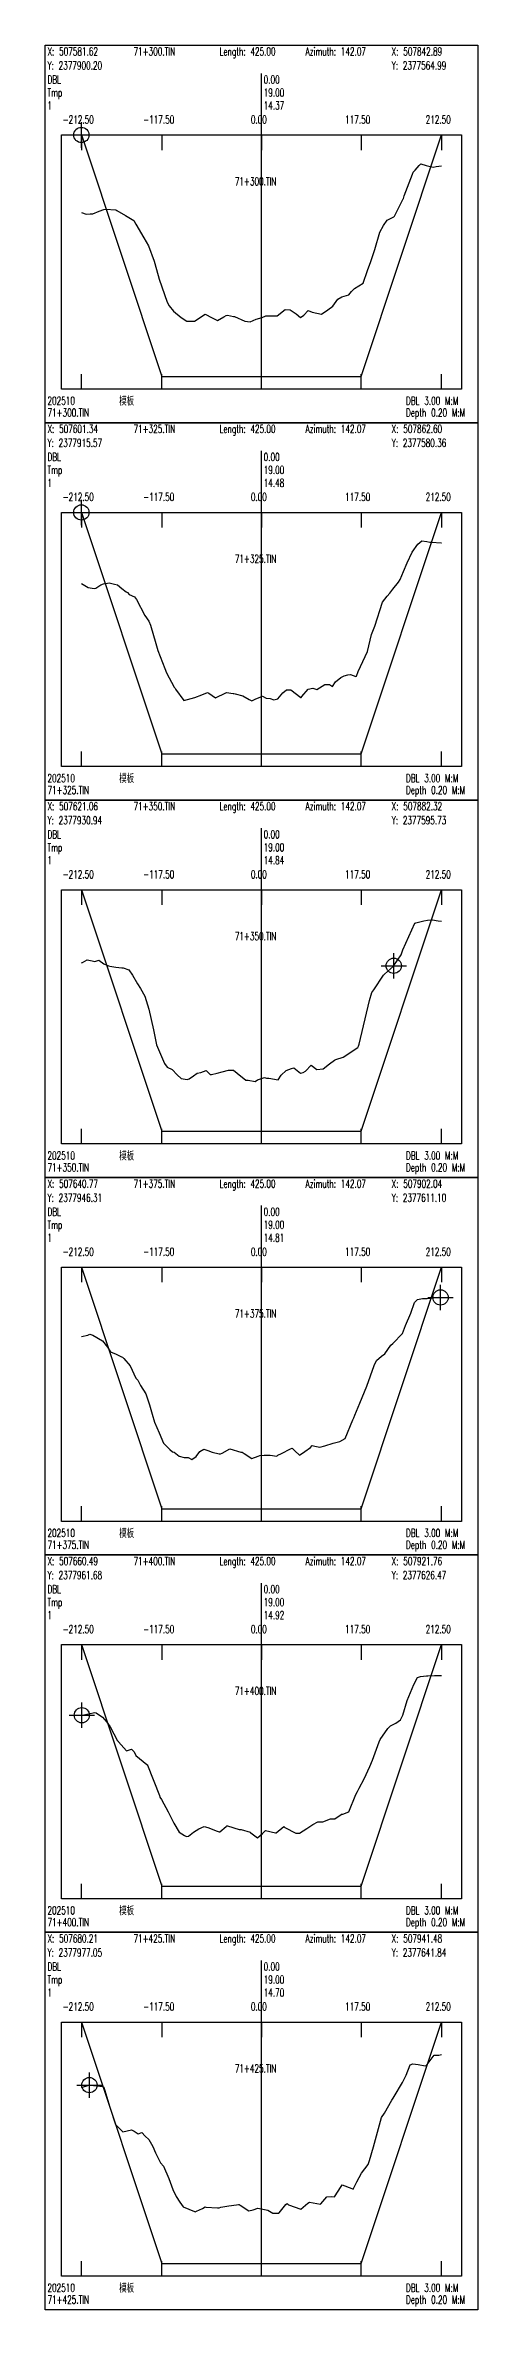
# Model space of a CAD drawing. Extents: x 1 to 194, y -24202 to 0.
# Drawn here: x 1 to 171, y -21974 to -21084 of the extents above; entities that cross this region are included whole.
import ezdxf

# ---------------------------------------------------------------- set-up
doc = ezdxf.new("R2010")
doc.units = 0
doc.header["$MEASUREMENT"] = 0
doc.layers.add('LABELS', color=7, linetype='Continuous')
doc.layers.add('XSECTION', color=7, linetype='Continuous')
doc.styles.get("Standard").update_dxf_attribs({"font": 'txt.shx'})

msp = doc.modelspace()

# ---------------------------------------------------------------- linework, layer by layer
at = {"color": 1}
for p, q in [((10.17, -21118.89), (20.17, -21118.89)), ((15.17, -21123.89), (15.17, -21113.89)), ((15.17, -21272.37), (15.17, -21262.37)), ((10.17, -21267.37), (20.17, -21267.37)), ((137.99, -21450.73), (137.99, -21440.73)), ((132.99, -21445.73), (142.99, -21445.73)), ((151.39, -21576.22), (161.39, -21576.22)), ((156.39, -21581.22), (156.39, -21571.22)), ((15.36, -21745.59), (15.36, -21735.59)), ((10.36, -21740.59), (20.36, -21740.59)), ((13.33, -21886.08), (23.33, -21886.08)), ((18.33, -21891.08), (18.33, -21881.08))]:
    msp.add_line(p, q, dxfattribs=at)
for centre in [(15.17, -21118.89), (15.17, -21267.37), (137.99, -21445.73), (156.39, -21576.22), (15.36, -21740.59), (18.33, -21886.08)]:
    msp.add_circle(centre, 3, dxfattribs=at)
at = {"layer": 'XSECTION', "color": 0, "linetype": 'Continuous'}
for points in [[(1, -21083.6), (171, -21083.6), (171, -21232.07), (1, -21232.07), (1, -21083.6)], [(86, -21218.89), (86, -21094.65)], [(86, -21218.89), (86, -21094.65)], [(7.3, -21118.89), (164.7, -21118.89), (164.7, -21218.89), (7.3, -21218.89), (7.3, -21118.89)], [(15.17, -21118.89), (15.17, -21124.83)], [(15.17, -21118.89), (46.83, -21213.89)], [(15.17, -21118.89), (46.83, -21213.89)], [(46.83, -21118.89), (46.83, -21124.83)], [(86, -21118.89), (86, -21124.83)], [(125.17, -21118.89), (125.17, -21124.83)], [(125.17, -21213.89), (156.83, -21118.89)], [(125.17, -21213.89), (156.83, -21118.89)], [(156.83, -21118.89), (156.83, -21124.83)], [(15.17, -21218.89), (15.17, -21212.95)], [(46.83, -21218.89), (46.83, -21212.95)], [(46.83, -21213.89), (86, -21213.89)], [(46.83, -21213.89), (46.83, -21213.89)], [(46.83, -21213.89), (86, -21213.89)], [(86, -21218.89), (86, -21212.95)], [(86, -21213.89), (125.17, -21213.89)], [(86, -21213.89), (125.17, -21213.89)], [(125.17, -21218.89), (125.17, -21212.95)], [(125.17, -21213.89), (125.17, -21213.89)], [(156.83, -21218.89), (156.83, -21212.95)], [(1, -21232.08), (171, -21232.08), (171, -21380.54), (1, -21380.54), (1, -21232.08)], [(86, -21367.37), (86, -21243.13)], [(86, -21367.37), (86, -21243.13)], [(7.3, -21267.37), (164.7, -21267.37), (164.7, -21367.37), (7.3, -21367.37), (7.3, -21267.37)], [(15.17, -21267.37), (15.17, -21273.3)], [(15.17, -21267.37), (46.83, -21362.37)], [(15.17, -21267.37), (46.83, -21362.37)], [(46.83, -21267.37), (46.83, -21273.3)], [(86, -21267.37), (86, -21273.3)], [(125.17, -21267.37), (125.17, -21273.3)], [(125.17, -21362.37), (156.83, -21267.37)], [(125.17, -21362.37), (156.83, -21267.37)], [(156.83, -21267.37), (156.83, -21273.3)], [(15.17, -21367.37), (15.17, -21361.43)], [(46.83, -21367.37), (46.83, -21361.43)], [(46.83, -21362.37), (86, -21362.37)], [(46.83, -21362.37), (46.83, -21362.37)], [(46.83, -21362.37), (86, -21362.37)], [(86, -21367.37), (86, -21361.43)], [(86, -21362.37), (125.17, -21362.37)], [(86, -21362.37), (125.17, -21362.37)], [(125.17, -21367.37), (125.17, -21361.43)], [(125.17, -21362.37), (125.17, -21362.37)], [(156.83, -21367.37), (156.83, -21361.43)], [(1, -21380.55), (171, -21380.55), (171, -21529.02), (1, -21529.02), (1, -21380.55)], [(86, -21515.84), (86, -21391.61)], [(86, -21515.84), (86, -21391.61)], [(7.3, -21415.84), (164.7, -21415.84), (164.7, -21515.84), (7.3, -21515.84), (7.3, -21415.84)], [(15.17, -21415.84), (15.17, -21421.78)], [(15.17, -21415.84), (46.83, -21510.84)], [(15.17, -21415.84), (46.83, -21510.84)], [(46.83, -21415.84), (46.83, -21421.78)], [(86, -21415.84), (86, -21421.78)], [(125.17, -21415.84), (125.17, -21421.78)], [(125.17, -21510.84), (156.83, -21415.84)], [(125.17, -21510.84), (156.83, -21415.84)], [(156.83, -21415.84), (156.83, -21421.78)], [(15.17, -21515.84), (15.17, -21509.9)], [(46.83, -21515.84), (46.83, -21509.9)], [(46.83, -21510.84), (86, -21510.84)], [(46.83, -21510.84), (46.83, -21510.84)], [(46.83, -21510.84), (86, -21510.84)], [(86, -21515.84), (86, -21509.9)], [(86, -21510.84), (125.17, -21510.84)], [(86, -21510.84), (125.17, -21510.84)], [(125.17, -21515.84), (125.17, -21509.9)], [(125.17, -21510.84), (125.17, -21510.84)], [(156.83, -21515.84), (156.83, -21509.9)], [(1, -21529.03), (171, -21529.03), (171, -21677.5), (1, -21677.5), (1, -21529.03)], [(86, -21664.32), (86, -21540.08)], [(86, -21664.32), (86, -21540.08)], [(7.3, -21564.32), (164.7, -21564.32), (164.7, -21664.32), (7.3, -21664.32), (7.3, -21564.32)], [(15.17, -21564.32), (15.17, -21570.26)], [(15.17, -21564.32), (46.83, -21659.32)], [(15.17, -21564.32), (46.83, -21659.32)], [(46.83, -21564.32), (46.83, -21570.26)], [(86, -21564.32), (86, -21570.26)], [(125.17, -21564.32), (125.17, -21570.26)], [(125.17, -21659.32), (156.83, -21564.32)], [(125.17, -21659.32), (156.83, -21564.32)], [(156.83, -21564.32), (156.83, -21570.26)], [(15.17, -21664.32), (15.17, -21658.38)], [(46.83, -21664.32), (46.83, -21658.38)], [(46.83, -21659.32), (86, -21659.32)], [(46.83, -21659.32), (46.83, -21659.32)], [(46.83, -21659.32), (86, -21659.32)], [(86, -21664.32), (86, -21658.38)], [(86, -21659.32), (125.17, -21659.32)], [(86, -21659.32), (125.17, -21659.32)], [(125.17, -21664.32), (125.17, -21658.38)], [(125.17, -21659.32), (125.17, -21659.32)], [(156.83, -21664.32), (156.83, -21658.38)], [(1, -21677.51), (171, -21677.51), (171, -21825.97), (1, -21825.97), (1, -21677.51)], [(86, -21812.79), (86, -21688.56)], [(86, -21812.79), (86, -21688.56)], [(7.3, -21712.79), (164.7, -21712.79), (164.7, -21812.79), (7.3, -21812.79), (7.3, -21712.79)], [(15.17, -21712.79), (15.17, -21718.73)], [(15.17, -21712.79), (46.83, -21807.79)], [(15.17, -21712.79), (46.83, -21807.79)], [(46.83, -21712.79), (46.83, -21718.73)], [(86, -21712.79), (86, -21718.73)], [(125.17, -21712.79), (125.17, -21718.73)], [(125.17, -21807.79), (156.83, -21712.79)], [(125.17, -21807.79), (156.83, -21712.79)], [(156.83, -21712.79), (156.83, -21718.73)], [(15.17, -21812.79), (15.17, -21806.86)], [(46.83, -21812.79), (46.83, -21806.86)], [(46.83, -21807.79), (86, -21807.79)], [(46.83, -21807.79), (46.83, -21807.79)], [(46.83, -21807.79), (86, -21807.79)], [(86, -21812.79), (86, -21806.86)], [(86, -21807.79), (125.17, -21807.79)], [(86, -21807.79), (125.17, -21807.79)], [(125.17, -21812.79), (125.17, -21806.86)], [(125.17, -21807.79), (125.17, -21807.79)], [(156.83, -21812.79), (156.83, -21806.86)], [(1, -21825.98), (171, -21825.98), (171, -21974.45), (1, -21974.45), (1, -21825.98)], [(86, -21961.27), (86, -21837.03)], [(86, -21961.27), (86, -21837.03)], [(7.3, -21861.27), (164.7, -21861.27), (164.7, -21961.27), (7.3, -21961.27), (7.3, -21861.27)], [(15.17, -21861.27), (15.17, -21867.21)], [(15.17, -21861.27), (46.83, -21956.27)], [(15.17, -21861.27), (46.83, -21956.27)], [(46.83, -21861.27), (46.83, -21867.21)], [(86, -21861.27), (86, -21867.21)], [(125.17, -21861.27), (125.17, -21867.21)], [(125.17, -21956.27), (156.83, -21861.27)], [(125.17, -21956.27), (156.83, -21861.27)], [(156.83, -21861.27), (156.83, -21867.21)], [(15.17, -21961.27), (15.17, -21955.33)], [(46.83, -21961.27), (46.83, -21955.33)], [(46.83, -21956.27), (86, -21956.27)], [(46.83, -21956.27), (46.83, -21956.27)], [(46.83, -21956.27), (86, -21956.27)], [(86, -21961.27), (86, -21955.33)], [(86, -21956.27), (125.17, -21956.27)], [(86, -21956.27), (125.17, -21956.27)], [(125.17, -21961.27), (125.17, -21955.33)], [(125.17, -21956.27), (125.17, -21956.27)], [(156.83, -21961.27), (156.83, -21955.33)]]:
    msp.add_lwpolyline(points, dxfattribs=at)
at = {"layer": 'XSECTION', "color": 1, "linetype": 'Continuous'}
for points in [[(15.17, -21149.44), (17.11, -21150.09), (18.67, -21149.94), (19.72, -21149.94), (22.12, -21148.89), (24, -21148.14), (24.72, -21148.04), (28.72, -21148.39), (28.77, -21148.39), (29.18, -21148.64), (32.58, -21150.59), (34.46, -21151.74), (35.79, -21152.59), (36.56, -21153.99), (39.75, -21159.34), (41.62, -21162.44), (43.8, -21168.59), (44.72, -21171.84), (45.81, -21175.64), (48.88, -21184.64), (49.68, -21186.09), (51.39, -21188.19), (54.46, -21190.64), (56.62, -21192.09), (59.58, -21192.19), (59.6, -21192.19), (59.61, -21192.19), (63.82, -21189.34), (66.66, -21190.84), (68.66, -21191.84), (71.19, -21190.39), (72.05, -21189.94), (72.65, -21189.84), (74.95, -21190.24), (75.32, -21190.24), (79.43, -21192.14), (81.49, -21192.34), (83.94, -21191.39), (86.31, -21190.64), (87.76, -21189.99), (91.98, -21190.09), (92.06, -21190.09), (92.17, -21189.99), (95.27, -21187.54), (97.24, -21187.69), (99.61, -21189.19), (101.27, -21190.74), (102.66, -21189.74), (104.31, -21187.99), (105.94, -21188.54), (109.53, -21189.34), (112.04, -21187.74), (114.07, -21186.29), (116.07, -21183.44), (117.52, -21182.59), (120.28, -21181.79), (121.36, -21180.49), (122.61, -21179.34), (126.01, -21177.19), (127.69, -21172.24), (128.94, -21168.69), (130.6, -21163.94), (132.53, -21157.09), (133.98, -21154.54), (135.37, -21152.39), (137.29, -21151.54), (138.03, -21151.14), (138.27, -21150.79), (141.73, -21144.04), (141.77, -21143.94), (142.14, -21142.89), (145.34, -21134.24), (145.63, -21133.54), (146.38, -21132.74), (147.94, -21130.89), (148.7, -21130.29), (150.74, -21130.84), (153.54, -21131.59), (154.64, -21131.34), (156.83, -21131.04)], [(15.17, -21295.37), (17.89, -21296.92), (20.27, -21297.37), (20.89, -21297.22), (22.84, -21295.87), (23.85, -21295.52), (24.76, -21295.32), (26.04, -21295.07), (28.2, -21295.57), (29.39, -21295.92), (31.12, -21297.27), (32.85, -21298.67), (33.37, -21298.87), (33.94, -21299.62), (36.04, -21300.52), (36.89, -21301.62), (40.1, -21307.92), (41.64, -21310.12), (42.39, -21311.77), (44.41, -21318.92), (45.24, -21321.67), (47.94, -21328.77), (48.6, -21330.47), (51.71, -21336.12), (51.89, -21336.42), (52.25, -21336.87), (55.5, -21341.37), (59.84, -21340.22), (60.24, -21340.02), (60.41, -21339.92), (61.91, -21339.42), (64.77, -21338.17), (65.33, -21338.42), (67.9, -21340.37), (71.93, -21338.32), (72.22, -21338.17), (74.83, -21338.57), (75.16, -21338.62), (75.71, -21338.72), (78.66, -21339.47), (81.12, -21340.92), (82.2, -21341.47), (83.5, -21340.82), (86.34, -21339.62), (87.89, -21340.47), (89.41, -21340.52), (90.88, -21341.12), (92.37, -21340.67), (94.45, -21338.37), (95.83, -21337.17), (97.56, -21337.17), (101.45, -21340.17), (101.58, -21340.22), (101.92, -21339.82), (104.41, -21336.87), (106.15, -21336.52), (107.72, -21337.02), (110.93, -21335.12), (112.7, -21335.12), (113.94, -21335.87), (115.12, -21334.07), (117.15, -21332.27), (118.45, -21331.62), (119.98, -21331.32), (121, -21331.17), (123.13, -21331.97), (123.37, -21331.82), (124.02, -21329.92), (127.68, -21322.07), (129.24, -21315.37), (130.6, -21312.07), (133.51, -21302.62), (135.43, -21300.32), (136.46, -21299.17), (137.58, -21297.57), (139.82, -21294.77), (140.5, -21293.82), (141.82, -21290.62), (143.23, -21287.27), (145.25, -21282.97), (147.48, -21279.92), (149.08, -21278.57), (150.98, -21278.82), (152.13, -21279.12), (152.79, -21279.07), (156.68, -21279.32), (156.83, -21279.37)], [(15.17, -21444.54), (15.56, -21444.39), (17.41, -21443.44), (19.36, -21443.84), (20.44, -21444.04), (22.06, -21443.54), (24, -21444.99), (25.78, -21445.74), (26.36, -21445.89), (28.74, -21446.24), (31.03, -21446.49), (31.6, -21446.49), (33.83, -21447.39), (35.31, -21449.49), (37.27, -21452.79), (38.47, -21454.69), (40.18, -21457.64), (41.65, -21462.84), (43.6, -21470.94), (44.77, -21476.89), (47.84, -21484.19), (48.85, -21485.59), (50.92, -21486.59), (52.85, -21488.69), (54.44, -21490.04), (56.77, -21490.44), (57.55, -21490.24), (59.28, -21488.99), (60.65, -21487.99), (62.2, -21487.74), (64.19, -21486.99), (65.8, -21488.44), (66.29, -21488.54), (68.51, -21487.99), (70.57, -21487.49), (72.96, -21486.74), (74.77, -21486.74), (74.99, -21486.74), (76.37, -21487.94), (79.79, -21490.79), (80.73, -21490.79), (83.45, -21491.24), (84.45, -21490.54), (87.23, -21489.64), (87.98, -21489.99), (88.88, -21489.94), (92.5, -21490.54), (93.75, -21488.74), (95.71, -21486.94), (97.83, -21486.14), (98.72, -21485.89), (101.36, -21487.99), (102.32, -21487.74), (103.31, -21487.24), (105.55, -21484.89), (107.82, -21486.59), (110.21, -21486.29), (112.71, -21484.29), (114.73, -21482.89), (115.22, -21482.54), (118.16, -21481.69), (123.85, -21477.84), (124.19, -21477.34), (124.38, -21476.54), (128.43, -21459.44), (129.4, -21456.29), (130.19, -21455.19), (133.97, -21449.44), (134.37, -21448.99), (137.9, -21445.84), (137.99, -21445.74), (138.08, -21445.59), (140.94, -21441.44), (141.59, -21439.44), (146.34, -21428.94), (146.62, -21428.84), (149.89, -21427.99), (151.33, -21427.79), (153.27, -21427.64), (155.45, -21427.99), (156.72, -21428.24), (156.83, -21428.24)], [(15.17, -21591.52), (17.68, -21591.02), (18.51, -21590.72), (19.63, -21591.07), (23.53, -21593.22), (25.39, -21595.82), (26.64, -21597.57), (28.84, -21598.47), (30.92, -21599.52), (31.35, -21599.72), (31.81, -21600.17), (34.36, -21603.07), (36.65, -21607.92), (37.4, -21608.72), (38.38, -21610.87), (40.54, -21614.12), (41.9, -21618.47), (43.01, -21622.07), (43.93, -21625.32), (45.79, -21629.52), (47.5, -21633.57), (49.93, -21636.02), (51.05, -21636.97), (51.65, -21637.12), (53.65, -21638.67), (55.58, -21639.17), (57.2, -21639.17), (58.63, -21639.97), (60.27, -21638.77), (61.74, -21636.82), (63.33, -21635.92), (64.92, -21636.37), (66.55, -21637.07), (69.41, -21637.72), (69.82, -21637.77), (70.51, -21637.42), (73.49, -21635.82), (77.82, -21637.02), (78.19, -21637.07), (78.36, -21637.12), (79.14, -21637.67), (82.19, -21639.52), (84.71, -21638.67), (85.39, -21638.37), (87.03, -21638.32), (88.02, -21638.27), (89.35, -21638.32), (92.03, -21638.67), (92.42, -21638.27), (93.91, -21637.67), (97.34, -21635.77), (98.04, -21635.52), (99.13, -21636.52), (100.94, -21638.32), (102.99, -21636.82), (105.31, -21635.22), (105.94, -21634.47), (106.94, -21634.67), (109, -21635.12), (110.87, -21634.62), (114.19, -21633.57), (116.79, -21632.87), (118.88, -21631.67), (121.87, -21624.42), (122.31, -21623.57), (122.7, -21622.47), (124.69, -21617.77), (125.59, -21615.62), (127.47, -21611.07), (130.24, -21602.97), (131.22, -21601.07), (133.17, -21599.27), (134.43, -21598.37), (136.86, -21594.97), (137.67, -21594.27), (141.43, -21590.37), (142.66, -21587.22), (144.7, -21582.42), (146.15, -21578.22), (147.35, -21577.02), (149.33, -21576.62), (151.17, -21576.57), (154.2, -21576.22), (155.69, -21576.12), (156.63, -21576.22), (156.83, -21576.32)], [(15.17, -21740.59), (15.37, -21740.59), (15.39, -21740.59), (15.4, -21740.59), (15.46, -21740.59), (20.49, -21739.49), (20.96, -21739.59), (23.5, -21741.34), (25.15, -21743.29), (26.56, -21745.09), (29.42, -21750.69), (29.62, -21750.84), (29.77, -21750.99), (32.9, -21754.64), (34.85, -21753.89), (35.89, -21754.99), (36.63, -21756.39), (40.94, -21759.94), (41.16, -21760.14), (41.22, -21760.24), (45.87, -21772.14), (46.08, -21772.84), (46.62, -21773.79), (49.25, -21778.59), (51.52, -21783.09), (53.58, -21786.54), (55.71, -21787.89), (56.56, -21788.34), (57.31, -21788.19), (59.23, -21786.64), (61.3, -21785.24), (63.43, -21784.34), (64.84, -21784.79), (68.59, -21786.14), (69.39, -21786.44), (69.56, -21786.39), (72.12, -21784.29), (72.42, -21784.04), (72.43, -21784.04), (72.6, -21784.09), (77.21, -21785.49), (78.02, -21785.59), (81.49, -21786.64), (81.6, -21786.69), (81.76, -21786.84), (84.48, -21788.79), (86.38, -21787.04), (87.61, -21785.94), (91.48, -21786.79), (91.69, -21786.84), (91.74, -21786.84), (94.76, -21784.39), (95.19, -21784.74), (99.54, -21786.99), (100.96, -21786.99), (103.8, -21785.09), (106.15, -21783.59), (108.17, -21782.49), (110.15, -21782.49), (113.1, -21781.29), (114.86, -21781.34), (117.31, -21779.69), (117.48, -21779.44), (117.98, -21779.44), (120.4, -21778.54), (123.13, -21771.79), (123.73, -21770.54), (124.34, -21769.24), (126.31, -21765.64), (128.63, -21760.74), (129.58, -21758.29), (132.24, -21750.99), (132.6, -21750.14), (135.64, -21745.79), (136.78, -21744.69), (138.82, -21743.64), (140.71, -21742.39), (141.52, -21740.54), (143.32, -21734.79), (145.92, -21728.49), (147.28, -21725.69), (148.49, -21725.39), (150.82, -21725.04), (151.45, -21725.04), (154.06, -21724.99), (155.15, -21724.99), (156.83, -21724.99)], [(15.17, -21886.97), (18.09, -21886.07), (18.17, -21886.07), (18.26, -21886.07), (18.82, -21886.12), (23.62, -21886.62), (24.07, -21886.92), (26.38, -21894.72), (28.61, -21901.52), (31.52, -21904.47), (34.87, -21903.62), (35.92, -21904.27), (37.51, -21905.32), (39, -21904.72), (40.25, -21906.22), (41.74, -21907.47), (43.26, -21910.22), (44.36, -21912.77), (46.34, -21916.72), (47.51, -21917.92), (49.52, -21922.77), (51.15, -21927.22), (52.49, -21929.92), (53.84, -21932.17), (55.14, -21933.92), (59.61, -21935.87), (59.97, -21935.97), (60.42, -21935.67), (62.77, -21934.57), (63.8, -21934.02), (64.1, -21934.07), (68.7, -21934.42), (69.16, -21934.32), (69.4, -21934.37), (70.05, -21934.12), (73.18, -21933.52), (76.14, -21933.22), (77, -21933.12), (77.25, -21933.12), (77.64, -21933.37), (81.06, -21935.52), (82.69, -21935.17), (84.61, -21934.47), (88.49, -21935.32), (90.5, -21936.52), (92.76, -21936.42), (92.94, -21936.32), (93.47, -21935.72), (95.61, -21933.02), (96.07, -21932.72), (96.68, -21933.22), (101.53, -21934.87), (104.19, -21932.52), (104.82, -21932.17), (109.22, -21932.92), (109.34, -21932.82), (111.75, -21930.07), (113.49, -21929.97), (114.65, -21930.07), (117.35, -21926.02), (117.75, -21925.32), (121.56, -21926.77), (122.06, -21926.97), (123.54, -21924.17), (125.28, -21920.77), (125.34, -21920.67), (127.95, -21917.37), (128.43, -21915.72), (130, -21910.42), (133.13, -21898.82), (134.3, -21897.07), (137.23, -21892.07), (137.79, -21891.22), (138.21, -21890.52), (141.49, -21885.07), (142.91, -21882.17), (144.43, -21878.07), (145.5, -21877.77), (147.58, -21877.97), (150.4, -21878.52), (150.72, -21878.37), (151.09, -21877.97), (153.88, -21874.37), (155.66, -21874.37), (156.83, -21874.07)]]:
    msp.add_lwpolyline(points, dxfattribs=at)

# ---------------------------------------------------------------- texts
at = {"layer": 'LABELS', "color": 0, "width": 0.666667}
for s, height, p in [('X: 507581.62', 3.1482, (1.85, -21087.6)), ('71+300.TIN', 3.148, (35.68, -21087.6)), ('Length: 425.00', 3.1482, (69.51, -21087.6)), ('Azimuth: 142.07', 3.1482, (103.34, -21087.6)), ('X: 507842.89', 3.1482, (137.17, -21087.6)), ('Y: 2377900.20', 3.1482, (1.85, -21093.13)), ('Y: 2377564.99', 3.1482, (137.17, -21093.13)), ('Tmp', 3.148, (1.85, -21103.76)), ('DBL', 3.148, (1.85, -21098.65)), ('0.00', 3.148, (86.85, -21098.65)), ('0.00', 3.148, (86.85, -21098.65)), ('19.00', 3.148, (86.85, -21103.76)), ('19.00', 3.148, (86.85, -21103.76)), ('-212.50', 3.148, (7.82, -21114.39)), ('-117.50', 3.148, (39.49, -21114.39)), ('0.00', 3.148, (81.8, -21114.39)), ('117.50', 3.148, (118.87, -21114.39)), ('212.50', 3.148, (150.54, -21114.39)), ('71+300.TIN', 3.148, (75.5, -21138.7)), ('71+300.TIN', 3.148, (1.85, -21229.69)), ('模板', 3.148, (30.04, -21225.01)), ('DBL 3.00 M:M', 3.1482, (142.81, -21225.01)), ('Depth 0.20 M:M', 3.1482, (142.81, -21229.69)), ('X: 507601.34', 3.1482, (1.85, -21236.08)), ('71+325.TIN', 3.148, (35.68, -21236.08)), ('Length: 425.00', 3.1482, (69.51, -21236.08)), ('Azimuth: 142.07', 3.1482, (103.34, -21236.08)), ('X: 507862.60', 3.1482, (137.17, -21236.08)), ('Y: 2377915.57', 3.1482, (1.85, -21241.6)), ('DBL', 3.148, (1.85, -21247.13)), ('0.00', 3.148, (86.85, -21247.13)), ('0.00', 3.148, (86.85, -21247.13)), ('Y: 2377580.36', 3.1482, (137.17, -21241.6)), ('Tmp', 3.148, (1.85, -21252.23)), ('19.00', 3.148, (86.85, -21252.23)), ('19.00', 3.148, (86.85, -21252.23)), ('-212.50', 3.148, (7.82, -21262.86)), ('-117.50', 3.148, (39.49, -21262.86)), ('0.00', 3.148, (81.8, -21262.86)), ('117.50', 3.148, (118.87, -21262.86)), ('212.50', 3.148, (150.54, -21262.86)), ('71+325.TIN', 3.148, (75.5, -21287.18)), ('模板', 3.148, (30.04, -21373.49)), ('DBL 3.00 M:M', 3.1482, (142.81, -21373.49)), ('71+325.TIN', 3.148, (1.85, -21378.17)), ('Depth 0.20 M:M', 3.1482, (142.81, -21378.17)), ('Y: 2377930.94', 3.1482, (1.85, -21390.08)), ('X: 507621.06', 3.1482, (1.85, -21384.55)), ('71+350.TIN', 3.148, (35.68, -21384.55)), ('Length: 425.00', 3.1482, (69.51, -21384.55)), ('Azimuth: 142.07', 3.1482, (103.34, -21384.55)), ('Y: 2377595.73', 3.1482, (137.17, -21390.08)), ('X: 507882.32', 3.1482, (137.17, -21384.55)), ('Tmp', 3.148, (1.85, -21400.71)), ('DBL', 3.148, (1.85, -21395.61)), ('0.00', 3.148, (86.85, -21395.61)), ('0.00', 3.148, (86.85, -21395.61)), ('19.00', 3.148, (86.85, -21400.71)), ('19.00', 3.148, (86.85, -21400.71)), ('-212.50', 3.148, (7.82, -21411.34)), ('-117.50', 3.148, (39.49, -21411.34)), ('0.00', 3.148, (81.8, -21411.34)), ('117.50', 3.148, (118.87, -21411.34)), ('212.50', 3.148, (150.54, -21411.34)), ('71+350.TIN', 3.148, (75.5, -21435.66)), ('模板', 3.148, (30.04, -21521.97)), ('DBL 3.00 M:M', 3.1482, (142.81, -21521.97)), ('71+350.TIN', 3.148, (1.85, -21526.64)), ('X: 507640.77', 3.1482, (1.85, -21533.03)), ('71+375.TIN', 3.148, (35.68, -21533.03)), ('Length: 425.00', 3.1482, (69.51, -21533.03)), ('Azimuth: 142.07', 3.1482, (103.34, -21533.03)), ('X: 507902.04', 3.1482, (137.17, -21533.03)), ('Depth 0.20 M:M', 3.1482, (142.81, -21526.64)), ('Y: 2377946.31', 3.1482, (1.85, -21538.56)), ('Y: 2377611.10', 3.1482, (137.17, -21538.56)), ('Tmp', 3.148, (1.85, -21549.18)), ('DBL', 3.148, (1.85, -21544.08)), ('0.00', 3.148, (86.85, -21544.08)), ('0.00', 3.148, (86.85, -21544.08)), ('19.00', 3.148, (86.85, -21549.18)), ('19.00', 3.148, (86.85, -21549.18)), ('-212.50', 3.148, (7.82, -21559.81)), ('-117.50', 3.148, (39.49, -21559.81)), ('0.00', 3.148, (81.8, -21559.81)), ('117.50', 3.148, (118.87, -21559.81)), ('212.50', 3.148, (150.54, -21559.81)), ('71+375.TIN', 3.148, (75.5, -21584.13)), ('71+375.TIN', 3.148, (1.85, -21675.12)), ('模板', 3.148, (30.04, -21670.44)), ('DBL 3.00 M:M', 3.1482, (142.81, -21670.44)), ('Depth 0.20 M:M', 3.1482, (142.81, -21675.12)), ('X: 507660.49', 3.1482, (1.85, -21681.51)), ('71+400.TIN', 3.148, (35.68, -21681.51)), ('Length: 425.00', 3.1482, (69.51, -21681.51)), ('Azimuth: 142.07', 3.1482, (103.34, -21681.51)), ('X: 507921.76', 3.1482, (137.17, -21681.51)), ('Y: 2377961.68', 3.1482, (1.85, -21687.03)), ('DBL', 3.148, (1.85, -21692.56)), ('0.00', 3.148, (86.85, -21692.56)), ('0.00', 3.148, (86.85, -21692.56)), ('Y: 2377626.47', 3.1482, (137.17, -21687.03)), ('Tmp', 3.148, (1.85, -21697.66)), ('19.00', 3.148, (86.85, -21697.66)), ('19.00', 3.148, (86.85, -21697.66)), ('-212.50', 3.148, (7.82, -21708.29)), ('-117.50', 3.148, (39.49, -21708.29)), ('0.00', 3.148, (81.8, -21708.29)), ('117.50', 3.148, (118.87, -21708.29)), ('212.50', 3.148, (150.54, -21708.29)), ('71+400.TIN', 3.148, (75.5, -21732.61)), ('模板', 3.148, (30.04, -21818.92)), ('DBL 3.00 M:M', 3.1482, (142.81, -21818.92)), ('71+400.TIN', 3.148, (1.85, -21823.59)), ('Depth 0.20 M:M', 3.1482, (142.81, -21823.59)), ('Y: 2377977.05', 3.1482, (1.85, -21835.51)), ('X: 507680.21', 3.1482, (1.85, -21829.98)), ('71+425.TIN', 3.148, (35.68, -21829.98)), ('Length: 425.00', 3.1482, (69.51, -21829.98)), ('Azimuth: 142.07', 3.1482, (103.34, -21829.98)), ('Y: 2377641.84', 3.1482, (137.17, -21835.51)), ('X: 507941.48', 3.1482, (137.17, -21829.98)), ('Tmp', 3.148, (1.85, -21846.14)), ('DBL', 3.148, (1.85, -21841.03)), ('0.00', 3.148, (86.85, -21841.03)), ('0.00', 3.148, (86.85, -21841.03)), ('19.00', 3.148, (86.85, -21846.14)), ('19.00', 3.148, (86.85, -21846.14)), ('-212.50', 3.148, (7.82, -21856.77)), ('-117.50', 3.148, (39.49, -21856.77)), ('0.00', 3.148, (81.8, -21856.77)), ('117.50', 3.148, (118.87, -21856.77)), ('212.50', 3.148, (150.54, -21856.77)), ('71+425.TIN', 3.148, (75.5, -21881.08)), ('模板', 3.148, (30.04, -21967.39)), ('DBL 3.00 M:M', 3.1482, (142.81, -21967.39)), ('71+425.TIN', 3.148, (1.85, -21972.07)), ('Depth 0.20 M:M', 3.1482, (142.81, -21972.07))]:
    msp.add_text(s, height=height, dxfattribs=at).set_placement(p)
at = {"layer": 'LABELS', "color": 1, "width": 0.666667}
for s, height, p in [('1', 3.15, (1.85, -21108.86)), ('14.37', 3.148, (86.85, -21108.86)), ('14.37', 3.148, (86.85, -21108.86)), ('202510', 3.148, (1.85, -21225.01)), ('1', 3.15, (1.85, -21257.33)), ('14.48', 3.148, (86.85, -21257.33)), ('14.48', 3.148, (86.85, -21257.33)), ('202510', 3.148, (1.85, -21373.49)), ('1', 3.15, (1.85, -21405.81)), ('14.84', 3.148, (86.85, -21405.81)), ('14.84', 3.148, (86.85, -21405.81)), ('202510', 3.148, (1.85, -21521.97)), ('1', 3.15, (1.85, -21554.28)), ('14.81', 3.148, (86.85, -21554.28)), ('14.81', 3.148, (86.85, -21554.28)), ('202510', 3.148, (1.85, -21670.44)), ('1', 3.15, (1.85, -21702.76)), ('14.92', 3.148, (86.85, -21702.76)), ('14.92', 3.148, (86.85, -21702.76)), ('202510', 3.148, (1.85, -21818.92)), ('1', 3.15, (1.85, -21851.24)), ('14.70', 3.148, (86.85, -21851.24)), ('14.70', 3.148, (86.85, -21851.24)), ('202510', 3.148, (1.85, -21967.39))]:
    msp.add_text(s, height=height, dxfattribs=at).set_placement(p)

doc.saveas('drawing.dxf')
